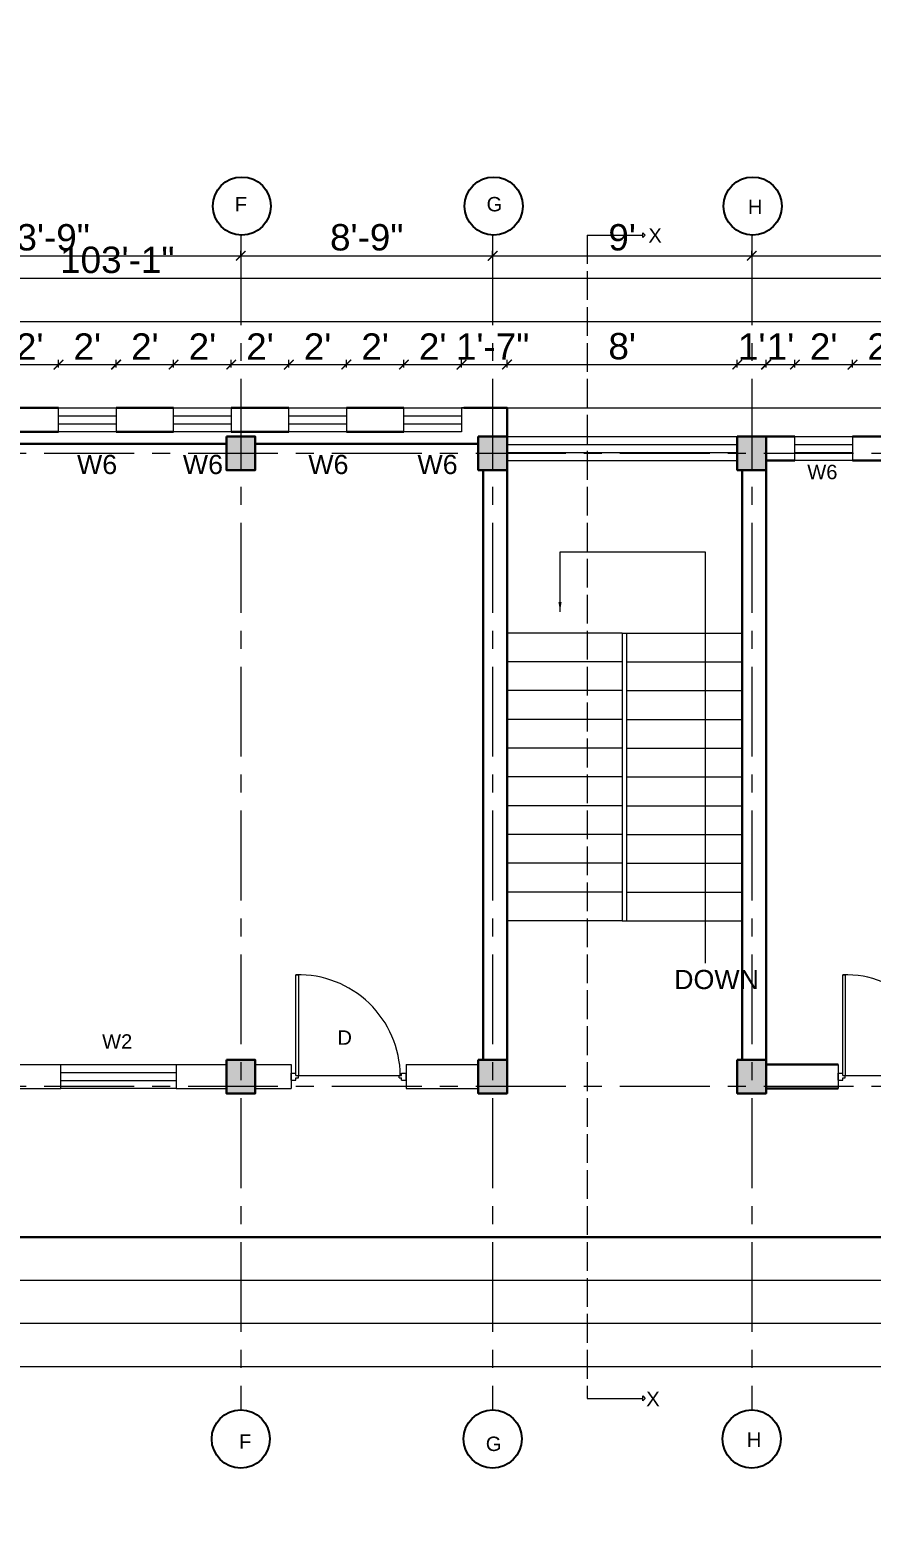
# Model space of a CAD drawing. Header units: inches. Extents: x -6800 to 96653, y -25814 to 17379.
# Drawn here: x 90735 to 91086, y -17826 to -17207 of the extents above; entities that cross this region are included whole.
import ezdxf

# ---------------------------------------------------------------- set-up
doc = ezdxf.new("R2010")
doc.units = ezdxf.units.IN
doc.header["$MEASUREMENT"] = 0
doc.header["$PDMODE"] = 34
doc.linetypes.add('ACAD_ISO02W100', pattern=[15, 12, -3])
doc.linetypes.add('CENTER', pattern=[2, 1.25, -0.25, 0.25, -0.25])
doc.layers.add('A-Windows', color=7, linetype='Continuous')
for name, color, linetype, lineweight in [('Cent line', 54, 'CENTER', 9), ('Column', 101, 'Continuous', 30), ('dimension', 50, 'Continuous', 20), ('dimension @ 1', 50, 'Continuous', 20), ('Door ele', 20, 'Continuous', 15), ('ele back', 51, 'Continuous', 15), ('Sec line', 7, 'ACAD_ISO02W100', 13), ('Stairs', 60, 'Continuous', 13), ('Wall', 90, 'Continuous', 30), ('Window', 140, 'Continuous', 13)]:
    doc.layers.add(name, color=color, linetype=linetype, lineweight=lineweight)
doc.styles.get("Standard").update_dxf_attribs({"font": 'arial.ttf'})
doc.dimstyles.get("Standard").update_dxf_attribs({"dimtxt": 7, "dimasz": 4, "dimexe": 2, "dimexo": 2, "dimgap": 2, "dimtad": 1, "dimdec": 0, "dimzin": 0, "dimdsep": 46, "dimlunit": 4, "dimtxsty": 'Standard', "dimblk": 'ARCHTICK', "dimcen": 0.25, "dimclrd": 256, "dimclre": 256, "dimclrt": 256, "dimadec": 0, "dimazin": 0, "dimtfac": 1, "dimtdec": 0, "dimtofl": 0, "dimtmove": 0, "dimatfit": 3, "dimfxl": 1, "dimfxlon": 1, "dimtolj": 1, "dimtzin": 0, "dimlwd": -1, "dimlwe": -1, "dimarcsym": 1})

# ---------------------------------------------------------------- blocks, each defined once
blk = doc.blocks.new('colarch')
at = {"layer": 'Column'}
h = blk.add_hatch(color=256, dxfattribs=at)
h.dxf.hatch_style = 1
h.paths.add_polyline_path([(-6740.22, 498.65), (-6728.22, 498.65), (-6728.22, 512.65), (-6740.22, 512.65)])
blk.add_lwpolyline([(-6740.22, 512.65), (-6728.22, 512.65), (-6728.22, 498.65), (-6740.22, 498.65)], close=True, dxfattribs=at)
blk = doc.blocks.new('_ArchTick')
at = {"color": 0, "linetype": 'ByBlock', "const_width": 0.15}
blk.add_lwpolyline([(-0.5, -0.5), (0.5, 0.5)], dxfattribs=at)
blk = doc.blocks.new('*D2509')
at = {"layer": 'Defpoints', "color": 0, "transparency": 16777216}
for p in [(90658.18, -17301.06), (90823.18, -17301.06), (90823.18, -17301.06)]:
    blk.add_point(p, dxfattribs=at)
at = {"layer": 'dimension', "transparency": 16777216}
for p, q in [((90658.18, -17301.06), (90658.18, -17299.06)), ((90823.18, -17301.06), (90823.18, -17299.06)), ((90658.18, -17301.06), (90823.18, -17301.06))]:
    blk.add_line(p, q, dxfattribs=at)
at = {"layer": 'dimension', "transparency": 16777216, "xscale": 4, "yscale": 4, "zscale": 4, "rotation": 180}
blk.add_blockref('_ArchTick', (90658.18, -17301.06), dxfattribs=at)
at = {"layer": 'dimension', "transparency": 16777216, "xscale": 4, "yscale": 4, "zscale": 4}
blk.add_blockref('_ArchTick', (90823.18, -17301.06), dxfattribs=at)
at = {"layer": 'dimension', "transparency": 16777216, "insert": (90740.68, -17293.44), "char_height": 11, "attachment_point": 5}
blk.add_mtext('\\A1;13\'-9"', dxfattribs=at)
blk = doc.blocks.new('*D2510')
at = {"layer": 'Defpoints', "color": 0, "transparency": 16777216}
for p in [(90823.18, -17301.06), (90928.18, -17301.06), (90928.18, -17301.06)]:
    blk.add_point(p, dxfattribs=at)
at = {"layer": 'dimension', "transparency": 16777216}
for p, q in [((90823.18, -17301.06), (90823.18, -17299.06)), ((90928.18, -17301.06), (90928.18, -17299.06)), ((90823.18, -17301.06), (90928.18, -17301.06))]:
    blk.add_line(p, q, dxfattribs=at)
at = {"layer": 'dimension', "transparency": 16777216, "xscale": 4, "yscale": 4, "zscale": 4, "rotation": 180}
blk.add_blockref('_ArchTick', (90823.18, -17301.06), dxfattribs=at)
at = {"layer": 'dimension', "transparency": 16777216, "xscale": 4, "yscale": 4, "zscale": 4}
blk.add_blockref('_ArchTick', (90928.18, -17301.06), dxfattribs=at)
at = {"layer": 'dimension', "transparency": 16777216, "insert": (90875.68, -17293.44), "char_height": 11, "attachment_point": 5}
blk.add_mtext('\\A1;8\'-9"', dxfattribs=at)
blk = doc.blocks.new('*D2511')
at = {"layer": 'Defpoints', "color": 0, "transparency": 16777216}
for p in [(90928.18, -17301.06), (91036.18, -17301.06), (91036.18, -17301.06)]:
    blk.add_point(p, dxfattribs=at)
at = {"layer": 'dimension', "transparency": 16777216}
for p, q in [((90928.18, -17301.06), (90928.18, -17299.06)), ((91036.18, -17301.06), (91036.18, -17299.06)), ((90928.18, -17301.06), (91036.18, -17301.06))]:
    blk.add_line(p, q, dxfattribs=at)
at = {"layer": 'dimension', "transparency": 16777216, "xscale": 4, "yscale": 4, "zscale": 4, "rotation": 180}
blk.add_blockref('_ArchTick', (90928.18, -17301.06), dxfattribs=at)
at = {"layer": 'dimension', "transparency": 16777216, "xscale": 4, "yscale": 4, "zscale": 4}
blk.add_blockref('_ArchTick', (91036.18, -17301.06), dxfattribs=at)
at = {"layer": 'dimension', "transparency": 16777216, "insert": (90982.18, -17293.44), "char_height": 11, "attachment_point": 5}
blk.add_mtext("\\A1;9'", dxfattribs=at)
blk = doc.blocks.new('*D2512')
at = {"layer": 'Defpoints', "color": 0, "transparency": 16777216}
for p in [(91036.18, -17301.06), (91189.18, -17301.06), (91189.18, -17301.06)]:
    blk.add_point(p, dxfattribs=at)
at = {"layer": 'dimension', "transparency": 16777216}
for p, q in [((91036.18, -17301.06), (91036.18, -17299.06)), ((91189.18, -17301.06), (91189.18, -17299.06)), ((91036.18, -17301.06), (91189.18, -17301.06))]:
    blk.add_line(p, q, dxfattribs=at)
at = {"layer": 'dimension', "transparency": 16777216, "xscale": 4, "yscale": 4, "zscale": 4, "rotation": 180}
blk.add_blockref('_ArchTick', (91036.18, -17301.06), dxfattribs=at)
at = {"layer": 'dimension', "transparency": 16777216, "xscale": 4, "yscale": 4, "zscale": 4}
blk.add_blockref('_ArchTick', (91189.18, -17301.06), dxfattribs=at)
at = {"layer": 'dimension', "transparency": 16777216, "insert": (91112.68, -17293.44), "char_height": 11, "attachment_point": 5}
blk.add_mtext('\\A1;12\'-9"', dxfattribs=at)
blk = doc.blocks.new('*D2536')
at = {"layer": 'Defpoints', "color": 0, "transparency": 16777216}
for p in [(90747.18, -17346.46), (90723.18, -17364.46), (90747.18, -17364.46)]:
    blk.add_point(p, dxfattribs=at)
at = {"layer": 'dimension', "transparency": 16777216}
for p, q in [((90723.18, -17347.71), (90723.18, -17344.46)), ((90723.18, -17346.46), (90747.18, -17346.46)), ((90747.18, -17347.71), (90747.18, -17344.46))]:
    blk.add_line(p, q, dxfattribs=at)
at = {"layer": 'dimension', "transparency": 16777216, "xscale": 4, "yscale": 4, "zscale": 4, "rotation": 180}
blk.add_blockref('_ArchTick', (90723.18, -17346.46), dxfattribs=at)
at = {"layer": 'dimension', "transparency": 16777216, "xscale": 4, "yscale": 4, "zscale": 4}
blk.add_blockref('_ArchTick', (90747.18, -17346.46), dxfattribs=at)
at = {"layer": 'dimension', "transparency": 16777216, "insert": (90735.18, -17338.94), "char_height": 11, "attachment_point": 5}
blk.add_mtext("\\A1;2'", dxfattribs=at)
blk = doc.blocks.new('*D2537')
at = {"layer": 'Defpoints', "color": 0, "transparency": 16777216}
for p in [(90771.18, -17346.46), (90747.18, -17364.46), (90771.18, -17364.46)]:
    blk.add_point(p, dxfattribs=at)
at = {"layer": 'dimension', "transparency": 16777216}
for p, q in [((90747.18, -17347.71), (90747.18, -17344.46)), ((90747.18, -17346.46), (90771.18, -17346.46)), ((90771.18, -17347.71), (90771.18, -17344.46))]:
    blk.add_line(p, q, dxfattribs=at)
at = {"layer": 'dimension', "transparency": 16777216, "xscale": 4, "yscale": 4, "zscale": 4, "rotation": 180}
blk.add_blockref('_ArchTick', (90747.18, -17346.46), dxfattribs=at)
at = {"layer": 'dimension', "transparency": 16777216, "xscale": 4, "yscale": 4, "zscale": 4}
blk.add_blockref('_ArchTick', (90771.18, -17346.46), dxfattribs=at)
at = {"layer": 'dimension', "transparency": 16777216, "insert": (90759.18, -17338.94), "char_height": 11, "attachment_point": 5}
blk.add_mtext("\\A1;2'", dxfattribs=at)
blk = doc.blocks.new('*D2538')
at = {"layer": 'Defpoints', "color": 0, "transparency": 16777216}
for p in [(90795.18, -17346.46), (90771.18, -17364.46), (90795.18, -17364.46)]:
    blk.add_point(p, dxfattribs=at)
at = {"layer": 'dimension', "transparency": 16777216}
for p, q in [((90771.18, -17347.71), (90771.18, -17344.46)), ((90771.18, -17346.46), (90795.18, -17346.46)), ((90795.18, -17347.71), (90795.18, -17344.46))]:
    blk.add_line(p, q, dxfattribs=at)
at = {"layer": 'dimension', "transparency": 16777216, "xscale": 4, "yscale": 4, "zscale": 4, "rotation": 180}
blk.add_blockref('_ArchTick', (90771.18, -17346.46), dxfattribs=at)
at = {"layer": 'dimension', "transparency": 16777216, "xscale": 4, "yscale": 4, "zscale": 4}
blk.add_blockref('_ArchTick', (90795.18, -17346.46), dxfattribs=at)
at = {"layer": 'dimension', "transparency": 16777216, "insert": (90783.18, -17338.94), "char_height": 11, "attachment_point": 5}
blk.add_mtext("\\A1;2'", dxfattribs=at)
blk = doc.blocks.new('*D2539')
at = {"layer": 'Defpoints', "color": 0, "transparency": 16777216}
for p in [(90819.18, -17346.46), (90795.18, -17364.46), (90819.18, -17364.46)]:
    blk.add_point(p, dxfattribs=at)
at = {"layer": 'dimension', "transparency": 16777216}
for p, q in [((90795.18, -17347.71), (90795.18, -17344.46)), ((90795.18, -17346.46), (90819.18, -17346.46)), ((90819.18, -17347.71), (90819.18, -17344.46))]:
    blk.add_line(p, q, dxfattribs=at)
at = {"layer": 'dimension', "transparency": 16777216, "xscale": 4, "yscale": 4, "zscale": 4, "rotation": 180}
blk.add_blockref('_ArchTick', (90795.18, -17346.46), dxfattribs=at)
at = {"layer": 'dimension', "transparency": 16777216, "xscale": 4, "yscale": 4, "zscale": 4}
blk.add_blockref('_ArchTick', (90819.18, -17346.46), dxfattribs=at)
at = {"layer": 'dimension', "transparency": 16777216, "insert": (90807.18, -17338.94), "char_height": 11, "attachment_point": 5}
blk.add_mtext("\\A1;2'", dxfattribs=at)
blk = doc.blocks.new('*D2540')
at = {"layer": 'Defpoints', "color": 0, "transparency": 16777216}
for p in [(90843.18, -17346.46), (90819.18, -17364.46), (90843.18, -17364.46)]:
    blk.add_point(p, dxfattribs=at)
at = {"layer": 'dimension', "transparency": 16777216}
for p, q in [((90819.18, -17347.71), (90819.18, -17344.46)), ((90819.18, -17346.46), (90843.18, -17346.46)), ((90843.18, -17347.71), (90843.18, -17344.46))]:
    blk.add_line(p, q, dxfattribs=at)
at = {"layer": 'dimension', "transparency": 16777216, "xscale": 4, "yscale": 4, "zscale": 4, "rotation": 180}
blk.add_blockref('_ArchTick', (90819.18, -17346.46), dxfattribs=at)
at = {"layer": 'dimension', "transparency": 16777216, "xscale": 4, "yscale": 4, "zscale": 4}
blk.add_blockref('_ArchTick', (90843.18, -17346.46), dxfattribs=at)
at = {"layer": 'dimension', "transparency": 16777216, "insert": (90831.18, -17338.94), "char_height": 11, "attachment_point": 5}
blk.add_mtext("\\A1;2'", dxfattribs=at)
blk = doc.blocks.new('*D2541')
at = {"layer": 'Defpoints', "color": 0, "transparency": 16777216}
for p in [(90867.18, -17346.46), (90843.18, -17364.46), (90867.18, -17364.46)]:
    blk.add_point(p, dxfattribs=at)
at = {"layer": 'dimension', "transparency": 16777216}
for p, q in [((90843.18, -17347.71), (90843.18, -17344.46)), ((90843.18, -17346.46), (90867.18, -17346.46)), ((90867.18, -17347.71), (90867.18, -17344.46))]:
    blk.add_line(p, q, dxfattribs=at)
at = {"layer": 'dimension', "transparency": 16777216, "xscale": 4, "yscale": 4, "zscale": 4, "rotation": 180}
blk.add_blockref('_ArchTick', (90843.18, -17346.46), dxfattribs=at)
at = {"layer": 'dimension', "transparency": 16777216, "xscale": 4, "yscale": 4, "zscale": 4}
blk.add_blockref('_ArchTick', (90867.18, -17346.46), dxfattribs=at)
at = {"layer": 'dimension', "transparency": 16777216, "insert": (90855.18, -17338.94), "char_height": 11, "attachment_point": 5}
blk.add_mtext("\\A1;2'", dxfattribs=at)
blk = doc.blocks.new('*D2542')
at = {"layer": 'Defpoints', "color": 0, "transparency": 16777216}
for p in [(90891.18, -17346.46), (90867.18, -17364.46), (90891.18, -17364.46)]:
    blk.add_point(p, dxfattribs=at)
at = {"layer": 'dimension', "transparency": 16777216}
for p, q in [((90867.18, -17347.71), (90867.18, -17344.46)), ((90867.18, -17346.46), (90891.18, -17346.46)), ((90891.18, -17347.71), (90891.18, -17344.46))]:
    blk.add_line(p, q, dxfattribs=at)
at = {"layer": 'dimension', "transparency": 16777216, "xscale": 4, "yscale": 4, "zscale": 4, "rotation": 180}
blk.add_blockref('_ArchTick', (90867.18, -17346.46), dxfattribs=at)
at = {"layer": 'dimension', "transparency": 16777216, "xscale": 4, "yscale": 4, "zscale": 4}
blk.add_blockref('_ArchTick', (90891.18, -17346.46), dxfattribs=at)
at = {"layer": 'dimension', "transparency": 16777216, "insert": (90879.18, -17338.94), "char_height": 11, "attachment_point": 5}
blk.add_mtext("\\A1;2'", dxfattribs=at)
blk = doc.blocks.new('*D2543')
at = {"layer": 'Defpoints', "color": 0, "transparency": 16777216}
for p in [(90915.18, -17346.46), (90891.18, -17364.46), (90915.18, -17367.8)]:
    blk.add_point(p, dxfattribs=at)
at = {"layer": 'dimension', "transparency": 16777216}
for p, q in [((90891.18, -17347.71), (90891.18, -17344.46)), ((90891.18, -17346.46), (90915.18, -17346.46)), ((90915.18, -17347.71), (90915.18, -17344.46))]:
    blk.add_line(p, q, dxfattribs=at)
at = {"layer": 'dimension', "transparency": 16777216, "xscale": 4, "yscale": 4, "zscale": 4, "rotation": 180}
blk.add_blockref('_ArchTick', (90891.18, -17346.46), dxfattribs=at)
at = {"layer": 'dimension', "transparency": 16777216, "xscale": 4, "yscale": 4, "zscale": 4}
blk.add_blockref('_ArchTick', (90915.18, -17346.46), dxfattribs=at)
at = {"layer": 'dimension', "transparency": 16777216, "insert": (90903.18, -17338.94), "char_height": 11, "attachment_point": 5}
blk.add_mtext("\\A1;2'", dxfattribs=at)
blk = doc.blocks.new('*D2544')
at = {"layer": 'Defpoints', "color": 0, "transparency": 16777216}
for p in [(90934.18, -17346.46), (90915.18, -17367.8), (90934.18, -17364.46)]:
    blk.add_point(p, dxfattribs=at)
at = {"layer": 'dimension', "transparency": 16777216}
for p, q in [((90915.18, -17347.71), (90915.18, -17344.46)), ((90915.18, -17346.46), (90934.18, -17346.46)), ((90934.18, -17347.71), (90934.18, -17344.46))]:
    blk.add_line(p, q, dxfattribs=at)
at = {"layer": 'dimension', "transparency": 16777216, "xscale": 4, "yscale": 4, "zscale": 4, "rotation": 180}
blk.add_blockref('_ArchTick', (90915.18, -17346.46), dxfattribs=at)
at = {"layer": 'dimension', "transparency": 16777216, "xscale": 4, "yscale": 4, "zscale": 4}
blk.add_blockref('_ArchTick', (90934.18, -17346.46), dxfattribs=at)
at = {"layer": 'dimension', "transparency": 16777216, "insert": (90928.18, -17338.94), "char_height": 11, "attachment_point": 5}
blk.add_mtext('\\A1;1\'-7"', dxfattribs=at)
blk = doc.blocks.new('*D2545')
at = {"layer": 'Defpoints', "color": 0, "transparency": 16777216}
for p in [(91030.18, -17346.46), (90934.18, -17364.46), (91030.18, -17376.46)]:
    blk.add_point(p, dxfattribs=at)
at = {"layer": 'dimension', "transparency": 16777216}
for p, q in [((90934.18, -17347.71), (90934.18, -17344.46)), ((90934.18, -17346.46), (91030.18, -17346.46)), ((91030.18, -17347.71), (91030.18, -17344.46))]:
    blk.add_line(p, q, dxfattribs=at)
at = {"layer": 'dimension', "transparency": 16777216, "xscale": 4, "yscale": 4, "zscale": 4, "rotation": 180}
blk.add_blockref('_ArchTick', (90934.18, -17346.46), dxfattribs=at)
at = {"layer": 'dimension', "transparency": 16777216, "xscale": 4, "yscale": 4, "zscale": 4}
blk.add_blockref('_ArchTick', (91030.18, -17346.46), dxfattribs=at)
at = {"layer": 'dimension', "transparency": 16777216, "insert": (90982.18, -17338.85), "char_height": 11, "attachment_point": 5}
blk.add_mtext("\\A1;8'", dxfattribs=at)
blk = doc.blocks.new('*D2546')
at = {"layer": 'Defpoints', "color": 0, "transparency": 16777216}
for p in [(91042.18, -17346.46), (91030.18, -17376.46), (91042.18, -17376.46)]:
    blk.add_point(p, dxfattribs=at)
at = {"layer": 'dimension', "transparency": 16777216}
for p, q in [((91030.18, -17347.71), (91030.18, -17344.46)), ((91030.18, -17346.46), (91042.18, -17346.46)), ((91042.18, -17347.71), (91042.18, -17344.46))]:
    blk.add_line(p, q, dxfattribs=at)
at = {"layer": 'dimension', "transparency": 16777216, "xscale": 4, "yscale": 4, "zscale": 4, "rotation": 180}
blk.add_blockref('_ArchTick', (91030.18, -17346.46), dxfattribs=at)
at = {"layer": 'dimension', "transparency": 16777216, "xscale": 4, "yscale": 4, "zscale": 4}
blk.add_blockref('_ArchTick', (91042.18, -17346.46), dxfattribs=at)
at = {"layer": 'dimension', "transparency": 16777216, "insert": (91036.18, -17338.94), "char_height": 11, "attachment_point": 5}
blk.add_mtext("\\A1;1'", dxfattribs=at)
blk = doc.blocks.new('*D2547')
at = {"layer": 'Defpoints', "color": 0, "transparency": 16777216}
for p in [(91054.18, -17346.46), (91042.18, -17376.46), (91054.18, -17376.46)]:
    blk.add_point(p, dxfattribs=at)
at = {"layer": 'dimension', "transparency": 16777216}
for p, q in [((91042.18, -17347.71), (91042.18, -17344.46)), ((91042.18, -17346.46), (91054.18, -17346.46)), ((91054.18, -17347.71), (91054.18, -17344.46))]:
    blk.add_line(p, q, dxfattribs=at)
at = {"layer": 'dimension', "transparency": 16777216, "xscale": 4, "yscale": 4, "zscale": 4, "rotation": 180}
blk.add_blockref('_ArchTick', (91042.18, -17346.46), dxfattribs=at)
at = {"layer": 'dimension', "transparency": 16777216, "xscale": 4, "yscale": 4, "zscale": 4}
blk.add_blockref('_ArchTick', (91054.18, -17346.46), dxfattribs=at)
at = {"layer": 'dimension', "transparency": 16777216, "insert": (91048.18, -17338.94), "char_height": 11, "attachment_point": 5}
blk.add_mtext("\\A1;1'", dxfattribs=at)
blk = doc.blocks.new('*D2548')
at = {"layer": 'Defpoints', "color": 0, "transparency": 16777216}
for p in [(91078.18, -17346.46), (91054.18, -17376.46), (91078.18, -17376.46)]:
    blk.add_point(p, dxfattribs=at)
at = {"layer": 'dimension', "transparency": 16777216}
for p, q in [((91054.18, -17347.71), (91054.18, -17344.46)), ((91054.18, -17346.46), (91078.18, -17346.46)), ((91078.18, -17347.71), (91078.18, -17344.46))]:
    blk.add_line(p, q, dxfattribs=at)
at = {"layer": 'dimension', "transparency": 16777216, "xscale": 4, "yscale": 4, "zscale": 4, "rotation": 180}
blk.add_blockref('_ArchTick', (91054.18, -17346.46), dxfattribs=at)
at = {"layer": 'dimension', "transparency": 16777216, "xscale": 4, "yscale": 4, "zscale": 4}
blk.add_blockref('_ArchTick', (91078.18, -17346.46), dxfattribs=at)
at = {"layer": 'dimension', "transparency": 16777216, "insert": (91066.18, -17338.94), "char_height": 11, "attachment_point": 5}
blk.add_mtext("\\A1;2'", dxfattribs=at)
blk = doc.blocks.new('*D2549')
at = {"layer": 'Defpoints', "color": 0, "transparency": 16777216}
for p in [(91102.18, -17346.46), (91078.18, -17376.46), (91102.18, -17376.46)]:
    blk.add_point(p, dxfattribs=at)
at = {"layer": 'dimension', "transparency": 16777216}
for p, q in [((91078.18, -17347.71), (91078.18, -17344.46)), ((91078.18, -17346.46), (91102.18, -17346.46)), ((91102.18, -17347.71), (91102.18, -17344.46))]:
    blk.add_line(p, q, dxfattribs=at)
at = {"layer": 'dimension', "transparency": 16777216, "xscale": 4, "yscale": 4, "zscale": 4, "rotation": 180}
blk.add_blockref('_ArchTick', (91078.18, -17346.46), dxfattribs=at)
at = {"layer": 'dimension', "transparency": 16777216, "xscale": 4, "yscale": 4, "zscale": 4}
blk.add_blockref('_ArchTick', (91102.18, -17346.46), dxfattribs=at)
at = {"layer": 'dimension', "transparency": 16777216, "insert": (91090.18, -17338.94), "char_height": 11, "attachment_point": 5}
blk.add_mtext("\\A1;2'", dxfattribs=at)
blk = doc.blocks.new('*D2568')
at = {"layer": 'Defpoints', "color": 0, "transparency": 16777216}
for p in [(91390.18, -17310.46), (90153.18, -17364.46), (91390.18, -17364.46)]:
    blk.add_point(p, dxfattribs=at)
at = {"layer": 'dimension', "transparency": 16777216}
for p, q in [((90153.18, -17311.71), (90153.18, -17308.46)), ((90153.18, -17310.46), (91390.18, -17310.46)), ((91390.18, -17311.71), (91390.18, -17308.46))]:
    blk.add_line(p, q, dxfattribs=at)
at = {"layer": 'dimension', "transparency": 16777216, "xscale": 4, "yscale": 4, "zscale": 4, "rotation": 180}
blk.add_blockref('_ArchTick', (90153.18, -17310.46), dxfattribs=at)
at = {"layer": 'dimension', "transparency": 16777216, "xscale": 4, "yscale": 4, "zscale": 4}
blk.add_blockref('_ArchTick', (91390.18, -17310.46), dxfattribs=at)
at = {"layer": 'dimension', "transparency": 16777216, "insert": (90771.68, -17302.84), "char_height": 11, "attachment_point": 5}
blk.add_mtext('\\A1;103\'-1"', dxfattribs=at)
blk = doc.blocks.new('*D2579')
at = {"layer": 'Defpoints', "color": 0, "transparency": 16777216}
for p in [(90934.18, -17364.46), (91408.18, -17364.46), (91390.18, -17376.46)]:
    blk.add_point(p, dxfattribs=at)
at = {"layer": 'dimension', "transparency": 16777216}
for p, q in [((91406.93, -17364.46), (91410.18, -17364.46)), ((91408.18, -17376.46), (91408.18, -17364.46)), ((91406.93, -17376.46), (91410.18, -17376.46))]:
    blk.add_line(p, q, dxfattribs=at)
at = {"layer": 'dimension', "transparency": 16777216, "xscale": 4, "yscale": 4, "zscale": 4}
for p, rotation in [((91408.18, -17364.46), 90), ((91408.18, -17376.46), 270)]:
    blk.add_blockref('_ArchTick', p, dxfattribs=dict(at, rotation=rotation))
at = {"layer": 'dimension', "transparency": 16777216, "insert": (91400.66, -17370.46), "char_height": 11, "attachment_point": 5, "rotation": 90}
blk.add_mtext("\\A1;1'", dxfattribs=at)
blk = doc.blocks.new('*D2581')
at = {"layer": 'Defpoints', "color": 0, "transparency": 16777216}
for p in [(90934.18, -17364.46), (91444.18, -17364.46), (91390.18, -17710.46)]:
    blk.add_point(p, dxfattribs=at)
at = {"layer": 'dimension', "transparency": 16777216}
for p, q in [((91442.93, -17364.46), (91446.18, -17364.46)), ((91444.18, -17710.46), (91444.18, -17364.46)), ((91442.93, -17710.46), (91446.18, -17710.46))]:
    blk.add_line(p, q, dxfattribs=at)
at = {"layer": 'dimension', "transparency": 16777216, "xscale": 4, "yscale": 4, "zscale": 4}
for p, rotation in [((91444.18, -17364.46), 90), ((91444.18, -17710.46), 270)]:
    blk.add_blockref('_ArchTick', p, dxfattribs=dict(at, rotation=rotation))
at = {"layer": 'dimension', "transparency": 16777216, "insert": (91436.56, -17537.46), "char_height": 11, "attachment_point": 5, "rotation": 90}
blk.add_mtext('\\A1;28\'-10"', dxfattribs=at)

msp = doc.modelspace()

# ---------------------------------------------------------------- linework, layer by layer
at = {"transparency": 33554651}
for centre in [(90823.61, -17280.34), (90928.61, -17280.34), (91036.61, -17280.34), (90823.18, -17794.59), (90928.18, -17794.59), (91036.18, -17794.59)]:
    msp.add_circle(centre, 12.12, dxfattribs=at)
at = {"layer": 'Cent line', "ltscale": 30, "transparency": 33554643}
for p, q in [((90823.18, -17292.46), (90823.18, -17782.46)), ((90928.18, -17292.46), (90928.18, -17782.46)), ((91036.18, -17292.46), (91036.18, -17782.46)), ((90081.18, -17383.46), (91462.18, -17383.46)), ((90081.18, -17647.46), (91462.18, -17647.46))]:
    msp.add_line(p, q, dxfattribs=at)
at = {"layer": 'dimension', "transparency": 33554651}
for points in [[(90099.18, -17310.46), (91444.18, -17310.46), (91444.18, -17764.46), (90099.18, -17764.46)], [(90117.18, -17328.46), (91426.18, -17328.46), (91426.18, -17746.46), (90117.18, -17746.46)], [(90135.18, -17346.46), (91408.18, -17346.46), (91408.18, -17728.46), (90135.18, -17728.46)], [(90153.18, -17364.46), (91390.18, -17364.46), (91390.18, -17710.46), (90153.18, -17710.46)], [(90153.18, -17364.46), (91390.18, -17364.46), (91390.18, -17710.46), (90153.18, -17710.46)]]:
    msp.add_lwpolyline(points, close=True, dxfattribs=at)
msp.add_circle((90765.35, -17625.8), 1038.66, dxfattribs=at)
at = {"layer": 'Door ele', "transparency": 33554651}
for p, q in [((90967.53, -17292.46), (90990.81, -17292.46)), ((90967.53, -17777.65), (90990.81, -17777.65))]:
    msp.add_line(p, q, dxfattribs=at)
at = {"layer": 'ele back', "transparency": 33554651}
for p, q in [((90846.18, -17642.96), (90846.18, -17600.96)), ((90846.18, -17600.96), (90847.18, -17600.96)), ((90847.18, -17600.96), (90847.18, -17642.96)), ((91074.18, -17642.96), (91074.18, -17600.96)), ((91074.18, -17600.96), (91075.18, -17600.96)), ((91075.18, -17600.96), (91075.18, -17642.96)), ((90844.18, -17641.96), (90846.18, -17641.96)), ((90844.18, -17644.96), (90844.18, -17641.96)), ((90844.18, -17644.96), (90846.18, -17644.96)), ((90846.18, -17642.96), (90846.18, -17641.96)), ((90846.18, -17642.96), (90847.18, -17642.96)), ((90846.18, -17643.96), (90847.18, -17643.96)), ((90846.18, -17644.96), (90846.18, -17643.96)), ((90847.18, -17643.96), (90847.18, -17642.96)), ((90847.18, -17642.96), (90889.67, -17642.96)), ((90889.18, -17643.96), (90889.18, -17642.96)), ((90889.18, -17642.96), (90890.18, -17642.96)), ((90889.18, -17643.96), (90890.18, -17643.96)), ((90890.18, -17641.96), (90892.18, -17641.96)), ((90890.18, -17642.96), (90890.18, -17641.96)), ((90890.18, -17644.96), (90890.18, -17643.96)), ((90890.18, -17644.96), (90892.18, -17644.96)), ((90892.18, -17644.96), (90892.18, -17641.96)), ((91072.18, -17641.96), (91074.18, -17641.96)), ((91072.18, -17644.96), (91072.18, -17641.96)), ((91072.18, -17644.96), (91074.18, -17644.96)), ((91074.18, -17642.96), (91074.18, -17641.96)), ((91074.18, -17642.96), (91075.18, -17642.96)), ((91074.18, -17643.96), (91075.18, -17643.96)), ((91074.18, -17644.96), (91074.18, -17643.96)), ((91075.18, -17643.96), (91075.18, -17642.96)), ((91075.18, -17642.96), (91117.67, -17642.96))]:
    msp.add_line(p, q, dxfattribs=at)
for points in [[(90990.81, -17291.46), (90991.81, -17292.46), (90990.81, -17293.46), (90990.81, -17292.46)], [(90990.81, -17776.65), (90991.81, -17777.65), (90990.81, -17778.65), (90990.81, -17777.65)]]:
    msp.add_lwpolyline(points, close=True, dxfattribs=at)
for centre in [(90847.18, -17643.46), (91075.18, -17643.46)]:
    msp.add_arc(centre, 42.5, 0.67408, 91.34826, dxfattribs=at)
at = {"layer": 'Sec line', "transparency": 33554651}
msp.add_line((90967.53, -17292.46), (90967.53, -17777.65), dxfattribs=at)
at = {"layer": 'Stairs', "transparency": 33554651}
for p, q in [((91016.76, -17424.61), (91016.76, -17596.07)), ((90982.18, -17458.46), (90934.18, -17458.46)), ((90982.18, -17458.46), (90982.18, -17578.46)), ((90982.18, -17458.46), (90984.18, -17458.46)), ((90984.18, -17578.46), (90984.18, -17458.46)), ((90984.18, -17458.46), (91032.18, -17458.46)), ((90982.18, -17470.46), (90934.18, -17470.46)), ((90984.18, -17470.46), (91032.18, -17470.46)), ((90982.18, -17482.46), (90934.18, -17482.46)), ((90984.18, -17482.46), (91032.18, -17482.46)), ((90982.18, -17494.46), (90934.18, -17494.46)), ((90984.18, -17494.46), (91032.18, -17494.46)), ((90982.18, -17506.46), (90934.18, -17506.46)), ((90984.18, -17506.46), (91032.18, -17506.46)), ((90982.18, -17518.46), (90934.18, -17518.46)), ((90984.18, -17518.46), (91032.18, -17518.46)), ((90982.18, -17530.46), (90934.18, -17530.46)), ((90984.18, -17530.46), (91032.18, -17530.46)), ((90982.18, -17542.46), (90934.18, -17542.46)), ((90984.18, -17542.46), (91032.18, -17542.46)), ((90982.18, -17554.46), (90934.18, -17554.46)), ((90984.18, -17554.46), (91032.18, -17554.46)), ((90982.18, -17566.46), (90934.18, -17566.46)), ((90984.18, -17566.46), (91032.18, -17566.46)), ((90982.18, -17578.46), (90934.18, -17578.46)), ((90982.18, -17578.46), (90984.18, -17578.46)), ((90984.18, -17578.46), (91032.18, -17578.46))]:
    msp.add_line(p, q, dxfattribs=at)
at = {"layer": 'Wall', "transparency": 33554651}
for p, q in [((90747.18, -17364.46), (90723.18, -17364.46)), ((90795.18, -17364.46), (90771.18, -17364.46)), ((90843.18, -17364.46), (90819.18, -17364.46)), ((90891.18, -17364.46), (90867.18, -17364.46)), ((90747.18, -17374.46), (90723.18, -17374.46)), ((90795.18, -17374.46), (90771.18, -17374.46)), ((90843.18, -17374.46), (90819.18, -17374.46)), ((90891.18, -17374.46), (90867.18, -17374.46)), ((90817.18, -17379.46), (90664.18, -17379.46)), ((90922.18, -17379.46), (90829.18, -17379.46)), ((91042.18, -17376.46), (91054.18, -17376.46)), ((91078.18, -17376.46), (91102.18, -17376.46)), ((91042.18, -17386.46), (91054.18, -17386.46)), ((91078.18, -17386.46), (91102.18, -17386.46)), ((90924.18, -17390.46), (90924.18, -17636.46)), ((90934.18, -17390.46), (90934.18, -17636.46)), ((91032.18, -17636.46), (91032.18, -17390.46)), ((91042.18, -17636.46), (91042.18, -17390.46)), ((91072.18, -17638.46), (91042.18, -17638.46)), ((91072.18, -17648.46), (91042.18, -17648.46))]:
    msp.add_line(p, q, dxfattribs=at)
for points in [[(91378.18, -17376.46), (91390.18, -17376.46), (91390.18, -17710.46), (90153.18, -17710.46), (90153.18, -17364.46), (90171.18, -17364.46)], [(90934.18, -17376.46), (90934.18, -17364.46), (90916.18, -17364.46)]]:
    msp.add_lwpolyline(points, dxfattribs=at)
at = {"layer": 'Window', "transparency": 33554651}
for p, q in [((90747.18, -17367.8), (90771.18, -17367.8)), ((90795.18, -17367.8), (90819.18, -17367.8)), ((90843.18, -17367.8), (90867.18, -17367.8)), ((90891.18, -17367.8), (90915.18, -17367.8)), ((90916.18, -17364.46), (90915.18, -17364.46)), ((90747.18, -17371.13), (90771.18, -17371.13)), ((90795.18, -17371.13), (90819.18, -17371.13)), ((90843.18, -17371.13), (90867.18, -17371.13)), ((90891.18, -17371.13), (90915.18, -17371.13)), ((90934.18, -17376.46), (91030.18, -17376.46)), ((90934.18, -17379.8), (91030.18, -17379.8)), ((91054.18, -17379.8), (91078.18, -17379.8)), ((90934.18, -17383.13), (91030.18, -17383.13)), ((90934.18, -17386.46), (91030.18, -17386.46)), ((91054.18, -17383.13), (91078.18, -17383.13)), ((90724.18, -17638.46), (90748.18, -17638.46)), ((90796.18, -17638.46), (90817.18, -17638.46)), ((90829.18, -17638.46), (90844.18, -17638.46)), ((90844.18, -17638.46), (90844.18, -17648.46)), ((90892.18, -17638.46), (90922.18, -17638.46)), ((90892.18, -17638.46), (90892.18, -17648.46)), ((91072.18, -17638.46), (91072.18, -17648.46)), ((90748.18, -17641.8), (90796.18, -17641.8)), ((90748.18, -17645.13), (90796.18, -17645.13)), ((90724.18, -17648.46), (90748.18, -17648.46)), ((90796.18, -17648.46), (90817.18, -17648.46)), ((90829.18, -17648.46), (90844.18, -17648.46)), ((90892.18, -17648.46), (90922.18, -17648.46))]:
    msp.add_line(p, q, dxfattribs=at)
for points in [[(90747.18, -17364.46), (90771.18, -17364.46), (90771.18, -17374.46), (90747.18, -17374.46)], [(90795.18, -17364.46), (90819.18, -17364.46), (90819.18, -17374.46), (90795.18, -17374.46)], [(90843.18, -17364.46), (90867.18, -17364.46), (90867.18, -17374.46), (90843.18, -17374.46)], [(90891.18, -17364.46), (90915.18, -17364.46), (90915.18, -17374.46), (90891.18, -17374.46)], [(91054.18, -17376.46), (91078.18, -17376.46), (91078.18, -17386.46), (91054.18, -17386.46)], [(90748.18, -17638.46), (90796.18, -17638.46), (90796.18, -17648.46), (90748.18, -17648.46)]]:
    msp.add_lwpolyline(points, close=True, dxfattribs=at)

# ---------------------------------------------------------------- block references
at = {"layer": 'Wall', "transparency": 33554651}
for p in [(97557.39, -17889.12), (97662.39, -17889.12), (97770.39, -17889.12), (97557.39, -18149.12), (97662.39, -18149.12), (97770.39, -18149.12)]:
    msp.add_blockref('colarch', p, dxfattribs=at)

# ---------------------------------------------------------------- texts
at = {"transparency": 33554651, "char_height": 6, "attachment_point": 1}
for s, width, gutter_width, insert in [('F', 837.6015, 65.57, (90820.65, -17276.54)), ('G', 837.6015, 65.57, (90925.65, -17276.54)), ('H', 837.6015, 65.57, (91034.59, -17277.63)), ('X', 6194.3914, 6.05, (90993.11, -17289.59)), ('D', 837.6015, 65.57, (90863.46, -17624.17)), ('X', 6194.3914, 6.05, (90992.23, -17774.92)), ('F', 837.6015, 65.57, (90822.43, -17792.7)), ('G', 837.6015, 65.57, (90925.32, -17793.61)), ('H', 837.6015, 65.57, (91034.16, -17791.88))]:
    msp.add_mtext_dynamic_manual_height_columns(s, width=width, gutter_width=gutter_width, heights=[0], dxfattribs=dict(at, insert=insert))
at = {"transparency": 33554651, "char_height": 6, "width": 837.6015, "attachment_point": 1}
for s, insert in [('W6', (91059.36, -17388.26)), ('W2', (90765.35, -17625.8))]:
    msp.add_mtext(s, dxfattribs=dict(at, insert=insert))
at = {"layer": 'A-Windows', "ltscale": 10, "transparency": 33554687, "char_height": 8, "width": 30.4497, "attachment_point": 1}
for insert in [(90754.88, -17384.12), (90799.01, -17384.12), (90851.31, -17384.12), (90896.82, -17384.12)]:
    msp.add_mtext('W6', dxfattribs=dict(at, insert=insert))
at = {"layer": 'A-Windows', "ltscale": 10, "transparency": 33554687, "insert": (91003.85, -17598.94), "char_height": 8, "attachment_point": 1}
msp.add_mtext_dynamic_manual_height_columns('DOWN', width=837.6015, gutter_width=65.57, heights=[0], dxfattribs=at)

# ---------------------------------------------------------------- dimensions: what is measured, and where the dimension line sits
at = {"layer": 'dimension @ 1', "transparency": 33554651}
for base, p1, p2, override, picture, middle in [((90823.18, -17301.06), (90658.18, -17301.06), (90823.18, -17301.06), {"dimscale": 1, "dimtxt": 11, "dimtix": 0, "dimtofl": 0, "dimtmove": 1, "dimatfit": 3, "dimfxl": 1.25}, '*D2509', (90740.68, -17293.44)), ((90928.18, -17301.06), (90823.18, -17301.06), (90928.18, -17301.06), {"dimscale": 1, "dimtxt": 11, "dimtix": 0, "dimtofl": 0, "dimtmove": 1, "dimatfit": 3, "dimfxl": 1.25}, '*D2510', (90875.68, -17293.44)), ((91036.18, -17301.06), (90928.18, -17301.06), (91036.18, -17301.06), {"dimscale": 1, "dimtxt": 11, "dimtix": 0, "dimtofl": 0, "dimtmove": 1, "dimatfit": 3, "dimfxl": 1.25}, '*D2511', (90982.18, -17293.44)), ((91189.18, -17301.06), (91036.18, -17301.06), (91189.18, -17301.06), {"dimscale": 1, "dimtxt": 11, "dimtix": 0, "dimtofl": 0, "dimtmove": 1, "dimatfit": 3, "dimfxl": 1.25}, '*D2512', (91112.68, -17293.44)), ((91390.18, -17310.46), (90153.18, -17364.46), (91390.18, -17364.46), {"dimscale": 1, "dimtxt": 11, "dimtix": 0, "dimtofl": 0, "dimtmove": 0, "dimatfit": 3, "dimfxl": 1.25}, '*D2568', (90771.68, -17302.84)), ((90747.18, -17346.46), (90723.18, -17364.46), (90747.18, -17364.46), {"dimscale": 1, "dimtxt": 11, "dimtix": 0, "dimtofl": 0, "dimtmove": 1, "dimatfit": 3, "dimfxl": 1.25}, '*D2536', (90735.18, -17338.94)), ((90771.18, -17346.46), (90747.18, -17364.46), (90771.18, -17364.46), {"dimscale": 1, "dimtxt": 11, "dimtix": 0, "dimtofl": 0, "dimtmove": 1, "dimatfit": 3, "dimfxl": 1.25}, '*D2537', (90759.18, -17338.94)), ((90795.18, -17346.46), (90771.18, -17364.46), (90795.18, -17364.46), {"dimscale": 1, "dimtxt": 11, "dimtix": 0, "dimtofl": 0, "dimtmove": 1, "dimatfit": 3, "dimfxl": 1.25}, '*D2538', (90783.18, -17338.94)), ((90819.18, -17346.46), (90795.18, -17364.46), (90819.18, -17364.46), {"dimscale": 1, "dimtxt": 11, "dimtix": 0, "dimtofl": 0, "dimtmove": 1, "dimatfit": 3, "dimfxl": 1.25}, '*D2539', (90807.18, -17338.94)), ((90843.18, -17346.46), (90819.18, -17364.46), (90843.18, -17364.46), {"dimscale": 1, "dimtxt": 11, "dimtix": 0, "dimtofl": 0, "dimtmove": 1, "dimatfit": 3, "dimfxl": 1.25}, '*D2540', (90831.18, -17338.94)), ((90867.18, -17346.46), (90843.18, -17364.46), (90867.18, -17364.46), {"dimscale": 1, "dimtxt": 11, "dimtix": 0, "dimtofl": 0, "dimtmove": 1, "dimatfit": 3, "dimfxl": 1.25}, '*D2541', (90855.18, -17338.94)), ((90891.18, -17346.46), (90867.18, -17364.46), (90891.18, -17364.46), {"dimscale": 1, "dimtxt": 11, "dimtix": 0, "dimtofl": 0, "dimtmove": 1, "dimatfit": 3, "dimfxl": 1.25}, '*D2542', (90879.18, -17338.94)), ((90915.18, -17346.46), (90891.18, -17364.46), (90915.18, -17367.8), {"dimscale": 1, "dimtxt": 11, "dimtix": 0, "dimtofl": 0, "dimtmove": 1, "dimatfit": 3, "dimfxl": 1.25}, '*D2543', (90903.18, -17338.94)), ((91030.18, -17346.46), (90934.18, -17364.46), (91030.18, -17376.46), {"dimscale": 1, "dimtxt": 11, "dimtix": 0, "dimtofl": 0, "dimtmove": 1, "dimatfit": 3, "dimfxl": 1.25}, '*D2545', (90982.18, -17338.85)), ((91078.18, -17346.46), (91054.18, -17376.46), (91078.18, -17376.46), {"dimscale": 1, "dimtxt": 11, "dimtix": 0, "dimtofl": 0, "dimtmove": 1, "dimatfit": 3, "dimfxl": 1.25}, '*D2548', (91066.18, -17338.94)), ((91102.18, -17346.46), (91078.18, -17376.46), (91102.18, -17376.46), {"dimscale": 1, "dimtxt": 11, "dimtix": 0, "dimtofl": 0, "dimtmove": 1, "dimatfit": 3, "dimfxl": 1.25}, '*D2549', (91090.18, -17338.94))]:
    dim = msp.add_linear_dim(base=base, p1=p1, p2=p2, dimstyle='Standard', override=override, dxfattribs=at)
    dim.commit()
    dim.dimension.update_dxf_attribs({"geometry": picture, "text_midpoint": middle})
for base, p1, p2, picture, middle in [((90934.18, -17346.46), (90915.18, -17367.8), (90934.18, -17364.46), '*D2544', (90928.18, -17346.46)), ((91042.18, -17346.46), (91030.18, -17376.46), (91042.18, -17376.46), '*D2546', (91036.18, -17346.46)), ((91054.18, -17346.46), (91042.18, -17376.46), (91054.18, -17376.46), '*D2547', (91048.18, -17346.46))]:
    dim = msp.add_linear_dim(base=base, p1=p1, p2=p2, dimstyle='Standard', override={"dimscale": 1, "dimtxt": 11, "dimtix": 0, "dimtofl": 0, "dimtmove": 1, "dimatfit": 3, "dimfxl": 1.25}, dxfattribs=at)
    dim.commit()
    dim.dimension.update_dxf_attribs({"geometry": picture, "text_midpoint": middle, "dimtype": 160})
dim = msp.add_linear_dim(base=(91408.18, -17364.46), p1=(91390.18, -17376.46), p2=(90934.18, -17364.46), angle=90, dimstyle='Standard', override={"dimscale": 1, "dimtxt": 11, "dimtix": 0, "dimtofl": 0, "dimtmove": 1, "dimatfit": 3, "dimfxl": 1.25}, dxfattribs=at)
dim.commit()
dim.dimension.update_dxf_attribs({"geometry": '*D2579', "text_midpoint": (91408.18, -17370.46), "dimtype": 160})
dim = msp.add_linear_dim(base=(91444.18, -17364.46), p1=(91390.18, -17710.46), p2=(90934.18, -17364.46), angle=90, dimstyle='Standard', override={"dimscale": 1, "dimtxt": 11, "dimtix": 0, "dimtofl": 0, "dimtmove": 0, "dimatfit": 3, "dimfxl": 1.25}, dxfattribs=at)
dim.commit()
dim.dimension.update_dxf_attribs({"geometry": '*D2581', "text_midpoint": (91436.56, -17537.46)})

# ---------------------------------------------------------------- leaders
at = {"layer": 'Stairs', "transparency": 33554651}
msp.add_leader([(90956.27, -17449.54), (90956.27, -17424.61), (91016.76, -17424.61)], dimstyle='Standard', override={"dimgap": 2, "dimtad": 0}, dxfattribs=at)

doc.saveas('drawing.dxf')
